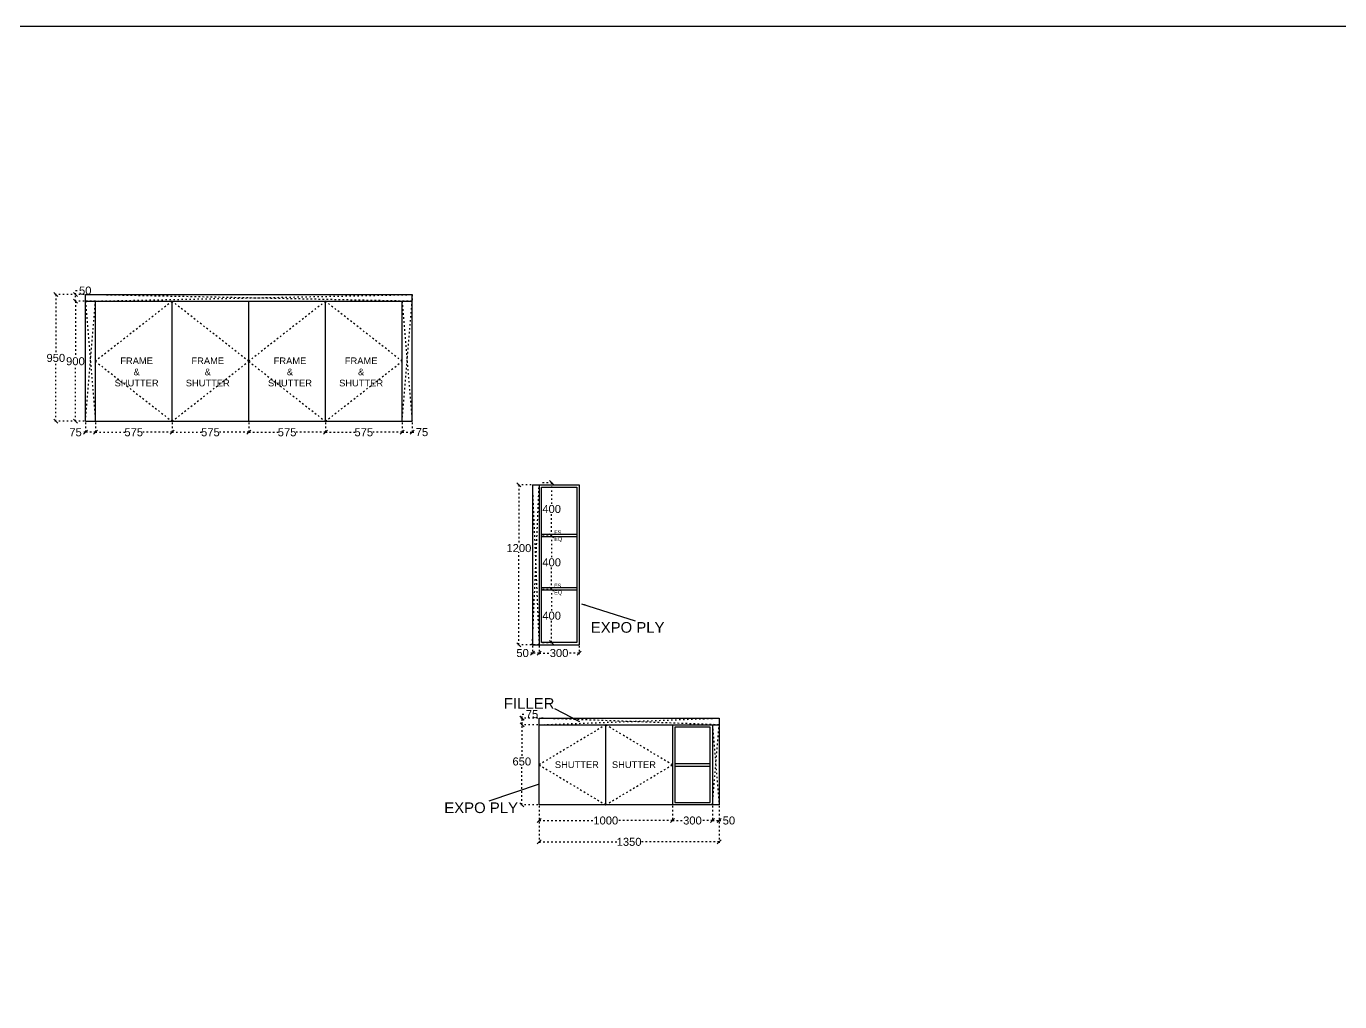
# Model space of a CAD drawing. Header units: millimetres. Extents: x 220712 to 1505573, y -354410 to 241923.
# Drawn here: x 336429 to 346277, y 124677 to 131990 of the extents above; entities that cross this region are included whole.
import ezdxf

# ---------------------------------------------------------------- set-up
doc = ezdxf.new("R2010")
doc.units = ezdxf.units.MM
doc.header["$MEASUREMENT"] = 0
doc.linetypes.add('ACAD_ISO03W100', pattern=[30, 12, -18])
doc.layers.add('Walls', color=253, linetype='Continuous')
doc.layers.add('Words', color=7, linetype='Continuous')
doc.styles.get("Standard").update_dxf_attribs({"font": 'arial.ttf'})
doc.dimstyles.get("Standard").update_dxf_attribs({"dimtxt": 60, "dimasz": 30, "dimexe": 7.75, "dimexo": 8.13, "dimgap": 0.63, "dimtad": 0, "dimtih": 1, "dimtoh": 1, "dimdec": 0, "dimzin": 0, "dimtxsty": 'Standard', "dimblk": 'OBLIQUE', "dimcen": 2.25, "dimclrd": 1, "dimclre": 1, "dimclrt": 1, "dimadec": 0, "dimazin": 0, "dimtfac": 1, "dimtdec": 0, "dimtofl": 0, "dimtmove": 0, "dimatfit": 3, "dimfxl": 1, "dimtolj": 1, "dimtzin": 0, "dimlwd": 30, "dimarcsym": 0})

# ---------------------------------------------------------------- blocks, each defined once
blk = doc.blocks.new('_Oblique')
at = {"color": 0, "linetype": 'ByBlock', "lineweight": -2}
blk.add_line((-0.5, -0.5), (0.5, 0.5), dxfattribs=at)
blk = doc.blocks.new('*D962')
at = {"layer": 'Defpoints', "color": 0, "linetype": 'ACAD_ISO03W100', "transparency": 16777216}
for p in [(336872.1, 129028.3), (336947.1, 129028.3), (336872.1, 128945.8)]:
    blk.add_point(p, dxfattribs=at)
at = {"layer": 'Walls', "color": 1, "linetype": 'ACAD_ISO03W100', "lineweight": -2, "transparency": 16777216}
for p, q in [((336872.1, 129020.1), (336872.1, 128938)), ((336947.1, 129020.1), (336947.1, 128938))]:
    blk.add_line(p, q, dxfattribs=at)
at = {"layer": 'Walls', "color": 1, "linetype": 'ACAD_ISO03W100', "lineweight": 30, "transparency": 16777216}
for p, q in [((336872.1, 128945.8), (336842.1, 128945.8)), ((336947.1, 128945.8), (336872.1, 128945.8))]:
    blk.add_line(p, q, dxfattribs=at)
at = {"layer": 'Walls', "color": 1, "linetype": 'ACAD_ISO03W100', "lineweight": 30, "transparency": 16777216, "xscale": 30, "yscale": 30, "zscale": 30, "rotation": 180}
blk.add_blockref('_Oblique', (336872.1, 128945.8), dxfattribs=at)
at = {"layer": 'Walls', "color": 1, "linetype": 'ACAD_ISO03W100', "lineweight": 30, "transparency": 16777216, "xscale": 30, "yscale": 30, "zscale": 30}
blk.add_blockref('_Oblique', (336947.1, 128945.8), dxfattribs=at)
at = {"layer": 'Walls', "color": 1, "linetype": 'ACAD_ISO03W100', "transparency": 16777216, "insert": (336798.5, 128945.8), "char_height": 60, "attachment_point": 5}
blk.add_mtext('\\A1;75', dxfattribs=at)
blk = doc.blocks.new('*D963')
at = {"layer": 'Defpoints', "color": 0, "linetype": 'ACAD_ISO03W100', "transparency": 16777216}
for p in [(339247.1, 129028.3), (339322.1, 129028.3), (339322.1, 128946.8)]:
    blk.add_point(p, dxfattribs=at)
at = {"layer": 'Walls', "color": 1, "linetype": 'ACAD_ISO03W100', "lineweight": -2, "transparency": 16777216}
for p, q in [((339247.1, 129020.1), (339247.1, 128939)), ((339322.1, 129020.1), (339322.1, 128939))]:
    blk.add_line(p, q, dxfattribs=at)
at = {"layer": 'Walls', "color": 1, "linetype": 'ACAD_ISO03W100', "lineweight": 30, "transparency": 16777216}
for p, q in [((339247.1, 128946.8), (339322.1, 128946.8)), ((339322.1, 128946.8), (339352.1, 128946.8))]:
    blk.add_line(p, q, dxfattribs=at)
at = {"layer": 'Walls', "color": 1, "linetype": 'ACAD_ISO03W100', "lineweight": 30, "transparency": 16777216, "xscale": 30, "yscale": 30, "zscale": 30, "rotation": 180}
blk.add_blockref('_Oblique', (339247.1, 128946.8), dxfattribs=at)
at = {"layer": 'Walls', "color": 1, "linetype": 'ACAD_ISO03W100', "lineweight": 30, "transparency": 16777216, "xscale": 30, "yscale": 30, "zscale": 30}
blk.add_blockref('_Oblique', (339322.1, 128946.8), dxfattribs=at)
at = {"layer": 'Walls', "color": 1, "linetype": 'ACAD_ISO03W100', "transparency": 16777216, "insert": (339395.7, 128946.8), "char_height": 60, "attachment_point": 5}
blk.add_mtext('\\A1;75', dxfattribs=at)
blk = doc.blocks.new('*D964')
at = {"layer": 'Defpoints', "color": 0, "linetype": 'ACAD_ISO03W100', "transparency": 16777216}
for p in [(336650.6, 129978.3), (336872.1, 129978.3), (336872.1, 129028.3)]:
    blk.add_point(p, dxfattribs=at)
at = {"layer": 'Walls', "color": 1, "linetype": 'ACAD_ISO03W100', "lineweight": -2, "transparency": 16777216}
for p, q in [((336864, 129978.3), (336642.9, 129978.3)), ((336864, 129028.3), (336642.9, 129028.3))]:
    blk.add_line(p, q, dxfattribs=at)
at = {"layer": 'Walls', "color": 1, "linetype": 'ACAD_ISO03W100', "lineweight": 30, "transparency": 16777216}
for p, q in [((336650.6, 129978.3), (336650.6, 129534.5)), ((336650.6, 129028.3), (336650.6, 129472))]:
    blk.add_line(p, q, dxfattribs=at)
at = {"layer": 'Walls', "color": 1, "linetype": 'ACAD_ISO03W100', "lineweight": 30, "transparency": 16777216, "xscale": 30, "yscale": 30, "zscale": 30}
for p, rotation in [((336650.6, 129978.3), 90), ((336650.6, 129028.3), 270)]:
    blk.add_blockref('_Oblique', p, dxfattribs=dict(at, rotation=rotation))
at = {"layer": 'Walls', "color": 1, "linetype": 'ACAD_ISO03W100', "transparency": 16777216, "insert": (336650.6, 129503.3), "char_height": 60, "attachment_point": 5}
blk.add_mtext('\\A1;950', dxfattribs=at)
blk = doc.blocks.new('*D965')
at = {"layer": 'Defpoints', "color": 0, "linetype": 'ACAD_ISO03W100', "transparency": 16777216}
for p in [(336797.6, 129928.3), (336872.1, 129928.3), (336872.1, 129028.3)]:
    blk.add_point(p, dxfattribs=at)
at = {"layer": 'Walls', "color": 1, "linetype": 'ACAD_ISO03W100', "lineweight": -2, "transparency": 16777216}
for p, q in [((336864, 129928.3), (336789.9, 129928.3)), ((336864, 129028.3), (336789.9, 129028.3))]:
    blk.add_line(p, q, dxfattribs=at)
at = {"layer": 'Walls', "color": 1, "linetype": 'ACAD_ISO03W100', "lineweight": 30, "transparency": 16777216}
for p, q in [((336797.6, 129928.3), (336797.6, 129509.5)), ((336797.6, 129028.3), (336797.6, 129447))]:
    blk.add_line(p, q, dxfattribs=at)
at = {"layer": 'Walls', "color": 1, "linetype": 'ACAD_ISO03W100', "lineweight": 30, "transparency": 16777216, "xscale": 30, "yscale": 30, "zscale": 30}
for p, rotation in [((336797.6, 129928.3), 90), ((336797.6, 129028.3), 270)]:
    blk.add_blockref('_Oblique', p, dxfattribs=dict(at, rotation=rotation))
at = {"layer": 'Walls', "color": 1, "linetype": 'ACAD_ISO03W100', "transparency": 16777216, "insert": (336797.6, 129478.3), "char_height": 60, "attachment_point": 5}
blk.add_mtext('\\A1;900', dxfattribs=at)
blk = doc.blocks.new('*D915')
at = {"layer": 'Defpoints', "color": 0, "linetype": 'ACAD_ISO03W100', "transparency": 16777216}
for p in [(336797.6, 129978.3), (336872.1, 129978.3), (336872.1, 129928.3)]:
    blk.add_point(p, dxfattribs=at)
at = {"layer": 'Walls', "color": 1, "linetype": 'ACAD_ISO03W100', "lineweight": 30, "transparency": 16777216}
for p, q in [((336797.6, 129978.3), (336797.6, 130008.3)), ((336797.6, 130008.3), (336827.6, 130008.3)), ((336797.6, 129928.3), (336797.6, 129978.3))]:
    blk.add_line(p, q, dxfattribs=at)
at = {"layer": 'Walls', "color": 1, "linetype": 'ACAD_ISO03W100', "lineweight": -2, "transparency": 16777216}
for p, q in [((336864, 129978.3), (336789.9, 129978.3)), ((336864, 129928.3), (336789.9, 129928.3))]:
    blk.add_line(p, q, dxfattribs=at)
at = {"layer": 'Walls', "color": 1, "linetype": 'ACAD_ISO03W100', "lineweight": 30, "transparency": 16777216, "xscale": 30, "yscale": 30, "zscale": 30}
for p, rotation in [((336797.6, 129978.3), 90), ((336797.6, 129928.3), 270)]:
    blk.add_blockref('_Oblique', p, dxfattribs=dict(at, rotation=rotation))
at = {"layer": 'Walls', "color": 1, "linetype": 'ACAD_ISO03W100', "transparency": 16777216, "insert": (336871.1, 130008.3), "char_height": 60, "attachment_point": 5}
blk.add_mtext('\\A1;50', dxfattribs=at)
blk = doc.blocks.new('*D966')
at = {"layer": 'Defpoints', "color": 0, "linetype": 'ACAD_ISO03W100', "transparency": 16777216}
for p in [(340274, 126802.8), (340144.5, 126152.8), (340274, 126152.8)]:
    blk.add_point(p, dxfattribs=at)
at = {"layer": 'Walls', "color": 1, "linetype": 'ACAD_ISO03W100', "lineweight": -2, "transparency": 16777216}
for p, q in [((340265.9, 126802.8), (340136.8, 126802.8)), ((340265.9, 126152.8), (340136.8, 126152.8))]:
    blk.add_line(p, q, dxfattribs=at)
at = {"layer": 'Walls', "color": 1, "linetype": 'ACAD_ISO03W100', "lineweight": 30, "transparency": 16777216}
for p, q in [((340144.5, 126802.8), (340144.5, 126509)), ((340144.5, 126152.8), (340144.5, 126446.5))]:
    blk.add_line(p, q, dxfattribs=at)
at = {"layer": 'Walls', "color": 1, "linetype": 'ACAD_ISO03W100', "lineweight": 30, "transparency": 16777216, "xscale": 30, "yscale": 30, "zscale": 30}
for p, rotation in [((340144.5, 126802.8), 90), ((340144.5, 126152.8), 270)]:
    blk.add_blockref('_Oblique', p, dxfattribs=dict(at, rotation=rotation))
at = {"layer": 'Walls', "color": 1, "linetype": 'ACAD_ISO03W100', "transparency": 16777216, "insert": (340144.5, 126477.8), "char_height": 60, "attachment_point": 5}
blk.add_mtext('\\A1;650', dxfattribs=at)
blk = doc.blocks.new('*D967')
at = {"layer": 'Defpoints', "color": 0, "linetype": 'ACAD_ISO03W100', "transparency": 16777216}
for p in [(340274, 126152.8), (341274, 126152.8), (341274, 126035.3)]:
    blk.add_point(p, dxfattribs=at)
at = {"layer": 'Walls', "color": 1, "linetype": 'ACAD_ISO03W100', "lineweight": -2, "transparency": 16777216}
for p, q in [((340274, 126144.6), (340274, 126027.5)), ((341274, 126144.6), (341274, 126027.5))]:
    blk.add_line(p, q, dxfattribs=at)
at = {"layer": 'Walls', "color": 1, "linetype": 'ACAD_ISO03W100', "lineweight": 30, "transparency": 16777216}
for p, q in [((340274, 126035.3), (340686.7, 126035.3)), ((341274, 126035.3), (340861.3, 126035.3))]:
    blk.add_line(p, q, dxfattribs=at)
at = {"layer": 'Walls', "color": 1, "linetype": 'ACAD_ISO03W100', "lineweight": 30, "transparency": 16777216, "xscale": 30, "yscale": 30, "zscale": 30, "rotation": 180}
blk.add_blockref('_Oblique', (340274, 126035.3), dxfattribs=at)
at = {"layer": 'Walls', "color": 1, "linetype": 'ACAD_ISO03W100', "lineweight": 30, "transparency": 16777216, "xscale": 30, "yscale": 30, "zscale": 30}
blk.add_blockref('_Oblique', (341274, 126035.3), dxfattribs=at)
at = {"layer": 'Walls', "color": 1, "linetype": 'ACAD_ISO03W100', "transparency": 16777216, "insert": (340774, 126035.3), "char_height": 60, "attachment_point": 5}
blk.add_mtext('\\A1;1000', dxfattribs=at)
blk = doc.blocks.new('*D968')
at = {"layer": 'Defpoints', "color": 0, "linetype": 'ACAD_ISO03W100', "transparency": 16777216}
for p in [(341274, 126152.8), (341574, 126152.8), (341574, 126035.3)]:
    blk.add_point(p, dxfattribs=at)
at = {"layer": 'Walls', "color": 1, "linetype": 'ACAD_ISO03W100', "lineweight": -2, "transparency": 16777216}
for p, q in [((341274, 126144.6), (341274, 126027.5)), ((341574, 126144.6), (341574, 126027.5))]:
    blk.add_line(p, q, dxfattribs=at)
at = {"layer": 'Walls', "color": 1, "linetype": 'ACAD_ISO03W100', "lineweight": 30, "transparency": 16777216}
for p, q in [((341274, 126035.3), (341357.2, 126035.3)), ((341574, 126035.3), (341490.8, 126035.3))]:
    blk.add_line(p, q, dxfattribs=at)
at = {"layer": 'Walls', "color": 1, "linetype": 'ACAD_ISO03W100', "lineweight": 30, "transparency": 16777216, "xscale": 30, "yscale": 30, "zscale": 30, "rotation": 180}
blk.add_blockref('_Oblique', (341274, 126035.3), dxfattribs=at)
at = {"layer": 'Walls', "color": 1, "linetype": 'ACAD_ISO03W100', "lineweight": 30, "transparency": 16777216, "xscale": 30, "yscale": 30, "zscale": 30}
blk.add_blockref('_Oblique', (341574, 126035.3), dxfattribs=at)
at = {"layer": 'Walls', "color": 1, "linetype": 'ACAD_ISO03W100', "transparency": 16777216, "insert": (341424, 126035.3), "char_height": 60, "attachment_point": 5}
blk.add_mtext('\\A1;300', dxfattribs=at)
blk = doc.blocks.new('*D969')
at = {"layer": 'Defpoints', "color": 0, "linetype": 'ACAD_ISO03W100', "transparency": 16777216}
for p in [(341574, 126152.8), (341624, 126152.8), (341624, 126035.3)]:
    blk.add_point(p, dxfattribs=at)
at = {"layer": 'Walls', "color": 1, "linetype": 'ACAD_ISO03W100', "lineweight": -2, "transparency": 16777216}
for p, q in [((341574, 126144.6), (341574, 126027.5)), ((341624, 126144.6), (341624, 126027.5))]:
    blk.add_line(p, q, dxfattribs=at)
at = {"layer": 'Walls', "color": 1, "linetype": 'ACAD_ISO03W100', "lineweight": 30, "transparency": 16777216}
for p, q in [((341574, 126035.3), (341624, 126035.3)), ((341624, 126035.3), (341654, 126035.3))]:
    blk.add_line(p, q, dxfattribs=at)
at = {"layer": 'Walls', "color": 1, "linetype": 'ACAD_ISO03W100', "lineweight": 30, "transparency": 16777216, "xscale": 30, "yscale": 30, "zscale": 30, "rotation": 180}
blk.add_blockref('_Oblique', (341574, 126035.3), dxfattribs=at)
at = {"layer": 'Walls', "color": 1, "linetype": 'ACAD_ISO03W100', "lineweight": 30, "transparency": 16777216, "xscale": 30, "yscale": 30, "zscale": 30}
blk.add_blockref('_Oblique', (341624, 126035.3), dxfattribs=at)
at = {"layer": 'Walls', "color": 1, "linetype": 'ACAD_ISO03W100', "transparency": 16777216, "insert": (341697.5, 126035.3), "char_height": 60, "attachment_point": 5}
blk.add_mtext('\\A1;50', dxfattribs=at)
blk = doc.blocks.new('*D970')
at = {"layer": 'Defpoints', "color": 0, "linetype": 'ACAD_ISO03W100', "transparency": 16777216}
for p in [(340274, 126152.8), (341624, 126152.8), (341624, 125875.3)]:
    blk.add_point(p, dxfattribs=at)
at = {"layer": 'Walls', "color": 1, "linetype": 'ACAD_ISO03W100', "lineweight": -2, "transparency": 16777216}
for p, q in [((340274, 126144.6), (340274, 125867.5)), ((341624, 126144.6), (341624, 125867.5))]:
    blk.add_line(p, q, dxfattribs=at)
at = {"layer": 'Walls', "color": 1, "linetype": 'ACAD_ISO03W100', "lineweight": 30, "transparency": 16777216}
for p, q in [((340274, 125875.3), (340861.7, 125875.3)), ((341624, 125875.3), (341036.3, 125875.3))]:
    blk.add_line(p, q, dxfattribs=at)
at = {"layer": 'Walls', "color": 1, "linetype": 'ACAD_ISO03W100', "lineweight": 30, "transparency": 16777216, "xscale": 30, "yscale": 30, "zscale": 30, "rotation": 180}
blk.add_blockref('_Oblique', (340274, 125875.3), dxfattribs=at)
at = {"layer": 'Walls', "color": 1, "linetype": 'ACAD_ISO03W100', "lineweight": 30, "transparency": 16777216, "xscale": 30, "yscale": 30, "zscale": 30}
blk.add_blockref('_Oblique', (341624, 125875.3), dxfattribs=at)
at = {"layer": 'Walls', "color": 1, "linetype": 'ACAD_ISO03W100', "transparency": 16777216, "insert": (340949, 125875.3), "char_height": 60, "attachment_point": 5}
blk.add_mtext('\\A1;1350', dxfattribs=at)
blk = doc.blocks.new('*D971')
at = {"layer": 'Defpoints', "color": 0, "linetype": 'ACAD_ISO03W100', "transparency": 16777216}
for p in [(340122.7, 128552.8), (340224, 128552.8), (340224.1, 127352.8)]:
    blk.add_point(p, dxfattribs=at)
at = {"layer": 'Walls', "color": 1, "linetype": 'ACAD_ISO03W100', "lineweight": -2, "transparency": 16777216}
for p, q in [((340215.9, 128552.8), (340114.9, 128552.8)), ((340216, 127352.8), (340114.9, 127352.8))]:
    blk.add_line(p, q, dxfattribs=at)
at = {"layer": 'Walls', "color": 1, "linetype": 'ACAD_ISO03W100', "lineweight": 30, "transparency": 16777216}
for p, q in [((340122.7, 128552.8), (340122.7, 128108.8)), ((340122.7, 127352.8), (340122.7, 128046.2))]:
    blk.add_line(p, q, dxfattribs=at)
at = {"layer": 'Walls', "color": 1, "linetype": 'ACAD_ISO03W100', "lineweight": 30, "transparency": 16777216, "xscale": 30, "yscale": 30, "zscale": 30}
for p, rotation in [((340122.7, 128552.8), 90), ((340122.7, 127352.8), 270)]:
    blk.add_blockref('_Oblique', p, dxfattribs=dict(at, rotation=rotation))
at = {"layer": 'Walls', "color": 1, "linetype": 'ACAD_ISO03W100', "transparency": 16777216, "insert": (340122.7, 128077.5), "char_height": 60, "attachment_point": 5}
blk.add_mtext('\\A1;1200', dxfattribs=at)
blk = doc.blocks.new('*D972')
at = {"layer": 'Defpoints', "color": 0, "linetype": 'ACAD_ISO03W100', "transparency": 16777216}
for p in [(340274, 127352.8), (340574, 127352.8), (340574, 127290.8)]:
    blk.add_point(p, dxfattribs=at)
at = {"layer": 'Walls', "color": 1, "linetype": 'ACAD_ISO03W100', "lineweight": -2, "transparency": 16777216}
for p, q in [((340274, 127344.6), (340274, 127283)), ((340574, 127344.6), (340574, 127283))]:
    blk.add_line(p, q, dxfattribs=at)
at = {"layer": 'Walls', "color": 1, "linetype": 'ACAD_ISO03W100', "lineweight": 30, "transparency": 16777216}
for p, q in [((340274, 127290.8), (340357.2, 127290.8)), ((340574, 127290.8), (340490.8, 127290.8))]:
    blk.add_line(p, q, dxfattribs=at)
at = {"layer": 'Walls', "color": 1, "linetype": 'ACAD_ISO03W100', "lineweight": 30, "transparency": 16777216, "xscale": 30, "yscale": 30, "zscale": 30, "rotation": 180}
blk.add_blockref('_Oblique', (340274, 127290.8), dxfattribs=at)
at = {"layer": 'Walls', "color": 1, "linetype": 'ACAD_ISO03W100', "lineweight": 30, "transparency": 16777216, "xscale": 30, "yscale": 30, "zscale": 30}
blk.add_blockref('_Oblique', (340574, 127290.8), dxfattribs=at)
at = {"layer": 'Walls', "color": 1, "linetype": 'ACAD_ISO03W100', "transparency": 16777216, "insert": (340424, 127290.8), "char_height": 60, "attachment_point": 5}
blk.add_mtext('\\A1;300', dxfattribs=at)
blk = doc.blocks.new('*D1272')
at = {"layer": 'Defpoints', "color": 0, "linetype": 'ACAD_ISO03W100', "transparency": 16777216}
for p in [(340224, 127352.8), (340274, 127352.8), (340224, 127290.8)]:
    blk.add_point(p, dxfattribs=at)
at = {"layer": 'Walls', "color": 1, "linetype": 'ACAD_ISO03W100', "lineweight": -2, "transparency": 16777216}
for p, q in [((340224, 127344.6), (340224, 127283)), ((340274, 127344.6), (340274, 127283))]:
    blk.add_line(p, q, dxfattribs=at)
at = {"layer": 'Walls', "color": 1, "linetype": 'ACAD_ISO03W100', "lineweight": 30, "transparency": 16777216}
for p, q in [((340224, 127290.8), (340194, 127290.8)), ((340274, 127290.8), (340224, 127290.8))]:
    blk.add_line(p, q, dxfattribs=at)
at = {"layer": 'Walls', "color": 1, "linetype": 'ACAD_ISO03W100', "lineweight": 30, "transparency": 16777216, "xscale": 30, "yscale": 30, "zscale": 30, "rotation": 180}
blk.add_blockref('_Oblique', (340224, 127290.8), dxfattribs=at)
at = {"layer": 'Walls', "color": 1, "linetype": 'ACAD_ISO03W100', "lineweight": 30, "transparency": 16777216, "xscale": 30, "yscale": 30, "zscale": 30}
blk.add_blockref('_Oblique', (340274, 127290.8), dxfattribs=at)
at = {"layer": 'Walls', "color": 1, "linetype": 'ACAD_ISO03W100', "transparency": 16777216, "insert": (340150.5, 127290.8), "char_height": 60, "attachment_point": 5}
blk.add_mtext('\\A1;50', dxfattribs=at)
blk = doc.blocks.new('*D1273')
at = {"layer": 'Defpoints', "color": 0, "linetype": 'ACAD_ISO03W100', "transparency": 16777216}
for p in [(340292, 127770.8), (340292, 127370.8), (340368.2, 127370.8)]:
    blk.add_point(p, dxfattribs=at)
at = {"layer": 'Walls', "color": 1, "linetype": 'ACAD_ISO03W100', "lineweight": -2, "transparency": 16777216}
for p, q in [((340300.2, 127770.8), (340375.9, 127770.8)), ((340300.2, 127370.8), (340375.9, 127370.8))]:
    blk.add_line(p, q, dxfattribs=at)
at = {"layer": 'Walls', "color": 1, "linetype": 'ACAD_ISO03W100', "lineweight": 30, "transparency": 16777216}
for p, q in [((340368.2, 127770.8), (340368.2, 127602)), ((340368.2, 127370.8), (340368.2, 127539.5))]:
    blk.add_line(p, q, dxfattribs=at)
at = {"layer": 'Walls', "color": 1, "linetype": 'ACAD_ISO03W100', "lineweight": 30, "transparency": 16777216, "xscale": 30, "yscale": 30, "zscale": 30}
for p, rotation in [((340368.2, 127770.8), 90), ((340368.2, 127370.8), 270)]:
    blk.add_blockref('_Oblique', p, dxfattribs=dict(at, rotation=rotation))
at = {"layer": 'Walls', "color": 1, "linetype": 'ACAD_ISO03W100', "transparency": 16777216, "insert": (340368.2, 127570.8), "char_height": 60, "attachment_point": 5}
blk.add_mtext('\\A1;400', dxfattribs=at)
blk = doc.blocks.new('*D1274')
at = {"layer": 'Defpoints', "color": 0, "linetype": 'ACAD_ISO03W100', "transparency": 16777216}
for p in [(340292, 128170.8), (340292, 127770.8), (340368.2, 127770.8)]:
    blk.add_point(p, dxfattribs=at)
at = {"layer": 'Walls', "color": 1, "linetype": 'ACAD_ISO03W100', "lineweight": -2, "transparency": 16777216}
for p, q in [((340300.2, 128170.8), (340375.9, 128170.8)), ((340300.2, 127770.8), (340375.9, 127770.8))]:
    blk.add_line(p, q, dxfattribs=at)
at = {"layer": 'Walls', "color": 1, "linetype": 'ACAD_ISO03W100', "lineweight": 30, "transparency": 16777216}
for p, q in [((340368.2, 128170.8), (340368.2, 128002)), ((340368.2, 127770.8), (340368.2, 127939.5))]:
    blk.add_line(p, q, dxfattribs=at)
at = {"layer": 'Walls', "color": 1, "linetype": 'ACAD_ISO03W100', "lineweight": 30, "transparency": 16777216, "xscale": 30, "yscale": 30, "zscale": 30}
for p, rotation in [((340368.2, 128170.8), 90), ((340368.2, 127770.8), 270)]:
    blk.add_blockref('_Oblique', p, dxfattribs=dict(at, rotation=rotation))
at = {"layer": 'Walls', "color": 1, "linetype": 'ACAD_ISO03W100', "transparency": 16777216, "insert": (340368.2, 127970.8), "char_height": 60, "attachment_point": 5}
blk.add_mtext('\\A1;400', dxfattribs=at)
blk = doc.blocks.new('*D1275')
at = {"layer": 'Defpoints', "color": 0, "linetype": 'ACAD_ISO03W100', "transparency": 16777216}
for p in [(340292, 128570.8), (340292, 128170.8), (340368.2, 128170.8)]:
    blk.add_point(p, dxfattribs=at)
at = {"layer": 'Walls', "color": 1, "linetype": 'ACAD_ISO03W100', "lineweight": -2, "transparency": 16777216}
for p, q in [((340300.2, 128570.8), (340375.9, 128570.8)), ((340300.2, 128170.8), (340375.9, 128170.8))]:
    blk.add_line(p, q, dxfattribs=at)
at = {"layer": 'Walls', "color": 1, "linetype": 'ACAD_ISO03W100', "lineweight": 30, "transparency": 16777216}
for p, q in [((340368.2, 128570.8), (340368.2, 128402)), ((340368.2, 128170.8), (340368.2, 128339.5))]:
    blk.add_line(p, q, dxfattribs=at)
at = {"layer": 'Walls', "color": 1, "linetype": 'ACAD_ISO03W100', "lineweight": 30, "transparency": 16777216, "xscale": 30, "yscale": 30, "zscale": 30}
for p, rotation in [((340368.2, 128570.8), 90), ((340368.2, 128170.8), 270)]:
    blk.add_blockref('_Oblique', p, dxfattribs=dict(at, rotation=rotation))
at = {"layer": 'Walls', "color": 1, "linetype": 'ACAD_ISO03W100', "transparency": 16777216, "insert": (340368.2, 128370.8), "char_height": 60, "attachment_point": 5}
blk.add_mtext('\\A1;400', dxfattribs=at)
blk = doc.blocks.new('*D1276')
at = {"layer": 'Defpoints', "color": 0, "linetype": 'ACAD_ISO03W100', "transparency": 16777216}
for p in [(340147.7, 126802.8), (340274, 126802.8), (340274, 126752.8)]:
    blk.add_point(p, dxfattribs=at)
at = {"layer": 'Walls', "color": 1, "linetype": 'ACAD_ISO03W100', "lineweight": -2, "transparency": 16777216}
for p, q in [((340265.9, 126802.8), (340139.9, 126802.8)), ((340265.9, 126752.8), (340139.9, 126752.8))]:
    blk.add_line(p, q, dxfattribs=at)
at = {"layer": 'Walls', "color": 1, "linetype": 'ACAD_ISO03W100', "lineweight": 30, "transparency": 16777216}
for p, q in [((340147.7, 126802.8), (340147.7, 126832.8)), ((340147.7, 126832.8), (340177.7, 126832.8)), ((340147.7, 126752.8), (340147.7, 126802.8))]:
    blk.add_line(p, q, dxfattribs=at)
at = {"layer": 'Walls', "color": 1, "linetype": 'ACAD_ISO03W100', "lineweight": 30, "transparency": 16777216, "xscale": 30, "yscale": 30, "zscale": 30}
for p, rotation in [((340147.7, 126802.8), 90), ((340147.7, 126752.8), 270)]:
    blk.add_blockref('_Oblique', p, dxfattribs=dict(at, rotation=rotation))
at = {"layer": 'Walls', "color": 1, "linetype": 'ACAD_ISO03W100', "transparency": 16777216, "insert": (340221.3, 126832.8), "char_height": 60, "attachment_point": 5}
blk.add_mtext('\\A1;75', dxfattribs=at)
blk = doc.blocks.new('*D2055')
at = {"layer": 'Defpoints', "color": 0, "linetype": 'ACAD_ISO03W100', "lineweight": -2, "transparency": 16777216}
for p in [(336947.1, 129028.3), (337522.1, 129028.3), (337522.1, 128945.8)]:
    blk.add_point(p, dxfattribs=at)
at = {"layer": 'Walls', "color": 1, "linetype": 'ACAD_ISO03W100', "lineweight": -2, "transparency": 16777216}
for p, q in [((336947.1, 129020.1), (336947.1, 128938)), ((337522.1, 129020.1), (337522.1, 128938))]:
    blk.add_line(p, q, dxfattribs=at)
at = {"layer": 'Walls', "color": 1, "linetype": 'ACAD_ISO03W100', "lineweight": 30, "transparency": 16777216}
for p, q in [((336947.1, 128945.8), (337167.5, 128945.8)), ((337522.1, 128945.8), (337301.8, 128945.8))]:
    blk.add_line(p, q, dxfattribs=at)
at = {"layer": 'Walls', "color": 1, "linetype": 'ACAD_ISO03W100', "lineweight": 30, "transparency": 16777216, "xscale": 30, "yscale": 30, "zscale": 30, "rotation": 180}
blk.add_blockref('_Oblique', (336947.1, 128945.8), dxfattribs=at)
at = {"layer": 'Walls', "color": 1, "linetype": 'ACAD_ISO03W100', "lineweight": 30, "transparency": 16777216, "xscale": 30, "yscale": 30, "zscale": 30}
blk.add_blockref('_Oblique', (337522.1, 128945.8), dxfattribs=at)
at = {"layer": 'Walls', "color": 1, "linetype": 'ACAD_ISO03W100', "lineweight": -2, "transparency": 16777216, "insert": (337234.6, 128945.8), "char_height": 60, "attachment_point": 5}
blk.add_mtext('\\A1;575', dxfattribs=at)
blk = doc.blocks.new('*D2056')
at = {"layer": 'Defpoints', "color": 0, "linetype": 'ACAD_ISO03W100', "lineweight": -2, "transparency": 16777216}
for p in [(337522.1, 129028.3), (338097.1, 129028.3), (338097.1, 128945.8)]:
    blk.add_point(p, dxfattribs=at)
at = {"layer": 'Walls', "color": 1, "linetype": 'ACAD_ISO03W100', "lineweight": -2, "transparency": 16777216}
for p, q in [((337522.1, 129020.1), (337522.1, 128938)), ((338097.1, 129020.1), (338097.1, 128938))]:
    blk.add_line(p, q, dxfattribs=at)
at = {"layer": 'Walls', "color": 1, "linetype": 'ACAD_ISO03W100', "lineweight": 30, "transparency": 16777216}
for p, q in [((337522.1, 128945.8), (337742.5, 128945.8)), ((338097.1, 128945.8), (337876.8, 128945.8))]:
    blk.add_line(p, q, dxfattribs=at)
at = {"layer": 'Walls', "color": 1, "linetype": 'ACAD_ISO03W100', "lineweight": 30, "transparency": 16777216, "xscale": 30, "yscale": 30, "zscale": 30, "rotation": 180}
blk.add_blockref('_Oblique', (337522.1, 128945.8), dxfattribs=at)
at = {"layer": 'Walls', "color": 1, "linetype": 'ACAD_ISO03W100', "lineweight": 30, "transparency": 16777216, "xscale": 30, "yscale": 30, "zscale": 30}
blk.add_blockref('_Oblique', (338097.1, 128945.8), dxfattribs=at)
at = {"layer": 'Walls', "color": 1, "linetype": 'ACAD_ISO03W100', "lineweight": -2, "transparency": 16777216, "insert": (337809.6, 128945.8), "char_height": 60, "attachment_point": 5}
blk.add_mtext('\\A1;575', dxfattribs=at)
blk = doc.blocks.new('*D2057')
at = {"layer": 'Defpoints', "color": 0, "linetype": 'ACAD_ISO03W100', "lineweight": -2, "transparency": 16777216}
for p in [(338097.1, 129028.3), (338672.1, 129028.3), (338672.1, 128945.8)]:
    blk.add_point(p, dxfattribs=at)
at = {"layer": 'Walls', "color": 1, "linetype": 'ACAD_ISO03W100', "lineweight": -2, "transparency": 16777216}
for p, q in [((338097.1, 129020.1), (338097.1, 128938)), ((338672.1, 129020.1), (338672.1, 128938))]:
    blk.add_line(p, q, dxfattribs=at)
at = {"layer": 'Walls', "color": 1, "linetype": 'ACAD_ISO03W100', "lineweight": 30, "transparency": 16777216}
for p, q in [((338097.1, 128945.8), (338317.5, 128945.8)), ((338672.1, 128945.8), (338451.8, 128945.8))]:
    blk.add_line(p, q, dxfattribs=at)
at = {"layer": 'Walls', "color": 1, "linetype": 'ACAD_ISO03W100', "lineweight": 30, "transparency": 16777216, "xscale": 30, "yscale": 30, "zscale": 30, "rotation": 180}
blk.add_blockref('_Oblique', (338097.1, 128945.8), dxfattribs=at)
at = {"layer": 'Walls', "color": 1, "linetype": 'ACAD_ISO03W100', "lineweight": 30, "transparency": 16777216, "xscale": 30, "yscale": 30, "zscale": 30}
blk.add_blockref('_Oblique', (338672.1, 128945.8), dxfattribs=at)
at = {"layer": 'Walls', "color": 1, "linetype": 'ACAD_ISO03W100', "lineweight": -2, "transparency": 16777216, "insert": (338384.6, 128945.8), "char_height": 60, "attachment_point": 5}
blk.add_mtext('\\A1;575', dxfattribs=at)
blk = doc.blocks.new('*D2058')
at = {"layer": 'Defpoints', "color": 0, "linetype": 'ACAD_ISO03W100', "lineweight": -2, "transparency": 16777216}
for p in [(338672.1, 129028.3), (339247.1, 129028.3), (339247.1, 128945.8)]:
    blk.add_point(p, dxfattribs=at)
at = {"layer": 'Walls', "color": 1, "linetype": 'ACAD_ISO03W100', "lineweight": -2, "transparency": 16777216}
for p, q in [((338672.1, 129020.1), (338672.1, 128938)), ((339247.1, 129020.1), (339247.1, 128938))]:
    blk.add_line(p, q, dxfattribs=at)
at = {"layer": 'Walls', "color": 1, "linetype": 'ACAD_ISO03W100', "lineweight": 30, "transparency": 16777216}
for p, q in [((338672.1, 128945.8), (338892.5, 128945.8)), ((339247.1, 128945.8), (339026.8, 128945.8))]:
    blk.add_line(p, q, dxfattribs=at)
at = {"layer": 'Walls', "color": 1, "linetype": 'ACAD_ISO03W100', "lineweight": 30, "transparency": 16777216, "xscale": 30, "yscale": 30, "zscale": 30, "rotation": 180}
blk.add_blockref('_Oblique', (338672.1, 128945.8), dxfattribs=at)
at = {"layer": 'Walls', "color": 1, "linetype": 'ACAD_ISO03W100', "lineweight": 30, "transparency": 16777216, "xscale": 30, "yscale": 30, "zscale": 30}
blk.add_blockref('_Oblique', (339247.1, 128945.8), dxfattribs=at)
at = {"layer": 'Walls', "color": 1, "linetype": 'ACAD_ISO03W100', "lineweight": -2, "transparency": 16777216, "insert": (338959.6, 128945.8), "char_height": 60, "attachment_point": 5}
blk.add_mtext('\\A1;575', dxfattribs=at)

msp = doc.modelspace()

# ---------------------------------------------------------------- linework, layer by layer
at = {"layer": 'Walls', "color": 18, "true_color": 0x000000}
for p, q in [((336872.1, 129028.3), (336872.1, 129978.3)), ((336872.1, 129978.3), (339322.1, 129978.3)), ((336872.1, 129928.3), (339322.1, 129928.3)), ((336947.1, 129028.3), (336947.1, 129928.3)), ((337522.1, 129028.3), (337522.1, 129928.3)), ((338097.1, 129028.3), (338097.1, 129928.3)), ((338672.1, 129028.3), (338672.1, 129928.3)), ((339247.1, 129028.3), (339247.1, 129928.3)), ((339322.1, 129028.3), (339322.1, 129978.3)), ((336872.1, 129028.3), (339322.1, 129028.3)), ((340224, 128552.8), (340224, 127352.8)), ((340224, 128552.8), (340574, 128552.8)), ((340274, 128552.8), (340274, 127352.8)), ((340292, 128534.8), (340556, 128534.8)), ((340292, 127370.8), (340292, 128534.8)), ((340556, 128534.8), (340556, 127370.8)), ((340574, 128552.8), (340574, 127352.8)), ((340556, 128179.8), (340292, 128179.8)), ((340556, 128161.8), (340292, 128161.8)), ((340556, 127779.8), (340292, 127779.8)), ((340556, 127761.8), (340292, 127761.8)), ((340224, 127352.8), (340574, 127352.8)), ((340556, 127370.8), (340292, 127370.8)), ((340274, 126152.8), (340274, 126802.8)), ((340274, 126802.8), (341624, 126802.8)), ((340274, 126752.8), (341274, 126752.8)), ((340774, 126152.8), (340774, 126752.8)), ((341274, 126752.8), (341574, 126752.8)), ((341274, 126752.8), (341274, 126152.8)), ((341574, 126752.8), (341624, 126752.8)), ((341574, 126752.8), (341574, 126152.8)), ((341624, 126802.8), (341624, 126152.8)), ((341292, 126461.8), (341556, 126461.8)), ((341292, 126443.8), (341556, 126443.8)), ((341624, 126152.8), (340274, 126152.8))]:
    msp.add_line(p, q, dxfattribs=at)
for points in [[(308575, 131990), (364744, 131990), (364744, 106094.5), (308575, 106094.5)], [(341292, 126170.8), (341556, 126170.8), (341556, 126734.8), (341292, 126734.8)]]:
    msp.add_lwpolyline(points, close=True, dxfattribs=at)
at = {"layer": 'Walls', "color": 240, "linetype": 'ACAD_ISO03W100', "true_color": 0xed1f24}
for points in [[(336872.1, 129928.3), (339322.1, 129978.3), (339322.1, 129928.3), (336872.1, 129978.3)], [(336872.1, 129028.3), (336947.1, 129928.3), (336872.1, 129928.3), (336947.1, 129028.3)], [(339247.1, 129028.3), (339322.1, 129928.3), (339247.1, 129928.3), (339322.1, 129028.3)], [(340224, 128534.8), (340274, 127352.8), (340224, 127352.8)], [(340224, 127352.8), (340274, 128534.8)], [(340274, 126752.8), (341624, 126802.8), (341624, 126752.8), (340274, 126802.8)], [(341574, 126752.8), (341624, 126152.8), (341574, 126152.8), (341624, 126752.8)]]:
    msp.add_lwpolyline(points, dxfattribs=at)
at = {"layer": 'Walls', "color": 9, "linetype": 'ACAD_ISO03W100', "true_color": 0xc7c8ca}
for points in [[(337522.1, 129928.3), (336947.1, 129478.3), (337522.1, 129028.3), (338097.1, 129478.3), (337522.1, 129928.3)], [(338672.1, 129928.3), (338097.1, 129478.3), (338672.1, 129028.3), (339247.1, 129478.3), (338672.1, 129928.3)], [(340774, 126752.8), (340274, 126452.8), (340774, 126152.8), (341274, 126452.8), (340774, 126752.8)]]:
    msp.add_lwpolyline(points, dxfattribs=at)

# ---------------------------------------------------------------- texts
at = {"color": 7, "char_height": 50, "attachment_point": 1}
for s, insert in [('\\pxqc;FRAME & SHUTTER', (337106, 129507)), ('\\pxqc;FRAME & SHUTTER', (337639.5, 129507)), ('\\pxqc;FRAME & SHUTTER', (338256, 129507)), ('\\pxqc;FRAME & SHUTTER', (338789.5, 129507)), ('SHUTTER', (340392.5, 126479.3)), ('SHUTTER', (340820.5, 126479.3))]:
    msp.add_mtext_dynamic_manual_height_columns(s, width=300.775, gutter_width=1213, heights=[0], dxfattribs=dict(at, insert=insert))
at = {"layer": 'Words', "color": 0, "attachment_point": 1}
for s, width, heights, insert, char_height in [('FS\\PEQ', 1178.022, [0], (340387.5, 128210.6), 30), ('FS\\PEQ', 1178.022, [0], (340386.5, 127810.6), 30), ('EXPO PLY', 561.99, [440.1], (340661.7, 127523.3), 80), ('FILLER', 958.319, [440.1], (340010.2, 126953.5), 80), ('EXPO PLY', 561.99, [440.1], (339563.2, 126171.3), 80)]:
    msp.add_mtext_dynamic_manual_height_columns(s, width=width, gutter_width=866.4, heights=heights, dxfattribs=dict(at, insert=insert, char_height=char_height))

# ---------------------------------------------------------------- dimensions: what is measured, and where the dimension line sits
at = {"layer": 'Walls', "color": 240, "linetype": 'ACAD_ISO03W100', "true_color": 0xed1f24}
for base, p1, p2, picture, middle in [((336797.6, 129978.3), (336872.1, 129928.3), (336872.1, 129978.3), '*D915', (336871.1, 130008.3)), ((336650.6, 129978.3), (336872.1, 129028.3), (336872.1, 129978.3), '*D964', (336650.6, 129503.3)), ((336797.6, 129928.3), (336872.1, 129028.3), (336872.1, 129928.3), '*D965', (336797.6, 129478.3)), ((340368.2, 128170.8), (340292, 128570.8), (340292, 128170.8), '*D1275', (340368.2, 128370.8)), ((340368.2, 127770.8), (340292, 128170.8), (340292, 127770.8), '*D1274', (340368.2, 127970.8)), ((340368.2, 127370.8), (340292, 127770.8), (340292, 127370.8), '*D1273', (340368.2, 127570.8))]:
    dim = msp.add_linear_dim(base=base, p1=p1, p2=p2, angle=90, dimstyle='Standard', dxfattribs=at)
    dim.commit()
    dim.dimension.update_dxf_attribs({"geometry": picture, "text_midpoint": middle})
for base, p1, p2, picture, middle in [((336872.1, 128945.8), (336947.1, 129028.3), (336872.1, 129028.3), '*D962', (336798.5, 128945.8)), ((339322.1, 128946.8), (339247.1, 129028.3), (339322.1, 129028.3), '*D963', (339395.7, 128946.8)), ((340224, 127290.8), (340274, 127352.8), (340224, 127352.8), '*D1272', (340150.5, 127290.8))]:
    dim = msp.add_linear_dim(base=base, p1=p1, p2=p2, dimstyle='Standard', dxfattribs=at)
    dim.commit()
    dim.dimension.update_dxf_attribs({"geometry": picture, "text_midpoint": middle})
at = {"layer": 'Walls', "color": 159, "linetype": 'ACAD_ISO03W100', "lineweight": -2, "true_color": 0x22346e}
for base, p1, p2, picture, middle in [((337522.1, 128945.8), (336947.1, 129028.3), (337522.1, 129028.3), '*D2055', (337234.6, 128945.8)), ((338097.1, 128945.8), (337522.1, 129028.3), (338097.1, 129028.3), '*D2056', (337809.6, 128945.8)), ((338672.1, 128945.8), (338097.1, 129028.3), (338672.1, 129028.3), '*D2057', (338384.6, 128945.8)), ((339247.1, 128945.8), (338672.1, 129028.3), (339247.1, 129028.3), '*D2058', (338959.6, 128945.8))]:
    dim = msp.add_linear_dim(base=base, p1=p1, p2=p2, dimstyle='Standard', dxfattribs=at)
    dim.commit()
    dim.dimension.update_dxf_attribs({"geometry": picture, "text_midpoint": middle})
at = {"layer": 'Walls', "color": 18, "linetype": 'ACAD_ISO03W100', "true_color": 0x000000}
dim = msp.add_linear_dim(base=(340122.7, 128552.8), p1=(340224.1, 127352.8), p2=(340224, 128552.8), angle=90, dimstyle='Standard', dxfattribs=at)
dim.commit()
dim.dimension.update_dxf_attribs({"geometry": '*D971', "text_midpoint": (340122.7, 128077.5), "dimtype": 160})
for base, p1, p2, picture, middle in [((340574, 127290.8), (340274, 127352.8), (340574, 127352.8), '*D972', (340424, 127290.8)), ((341274, 126035.3), (340274, 126152.8), (341274, 126152.8), '*D967', (340774, 126035.3)), ((341624, 125875.3), (340274, 126152.8), (341624, 126152.8), '*D970', (340949, 125875.3)), ((341574, 126035.3), (341274, 126152.8), (341574, 126152.8), '*D968', (341424, 126035.3)), ((341624, 126035.3), (341574, 126152.8), (341624, 126152.8), '*D969', (341697.5, 126035.3))]:
    dim = msp.add_linear_dim(base=base, p1=p1, p2=p2, dimstyle='Standard', dxfattribs=at)
    dim.commit()
    dim.dimension.update_dxf_attribs({"geometry": picture, "text_midpoint": middle})
at = {"layer": 'Walls', "color": 240, "linetype": 'ACAD_ISO03W100', "true_color": 0xed1f24}
dim = msp.add_linear_dim(base=(340147.7, 126802.8), p1=(340274, 126752.8), p2=(340274, 126802.8), angle=90, text='75', dimstyle='Standard', dxfattribs=at)
dim.commit()
dim.dimension.update_dxf_attribs({"geometry": '*D1276', "text_midpoint": (340221.3, 126832.8)})
at = {"layer": 'Walls', "color": 18, "linetype": 'ACAD_ISO03W100', "true_color": 0x000000}
dim = msp.add_linear_dim(base=(340144.5, 126152.8), p1=(340274, 126802.8), p2=(340274, 126152.8), angle=90, dimstyle='Standard', dxfattribs=at)
dim.commit()
dim.dimension.update_dxf_attribs({"geometry": '*D966', "text_midpoint": (340144.5, 126477.8)})

# ---------------------------------------------------------------- leaders
at = {"layer": 'Walls', "color": 252, "linetype": 'ByBlock', "true_color": 0x939598}
for points in [[(340592.7, 127661), (340995.7, 127531.5)], [(340580.9, 126776.5), (340392.7, 126873.5)], [(340274, 126309), (339897.2, 126179.5)]]:
    msp.add_leader(points, dimstyle='Standard', override={"dimgap": 0.63, "dimtad": 0}, dxfattribs=at)

doc.saveas('drawing.dxf')
